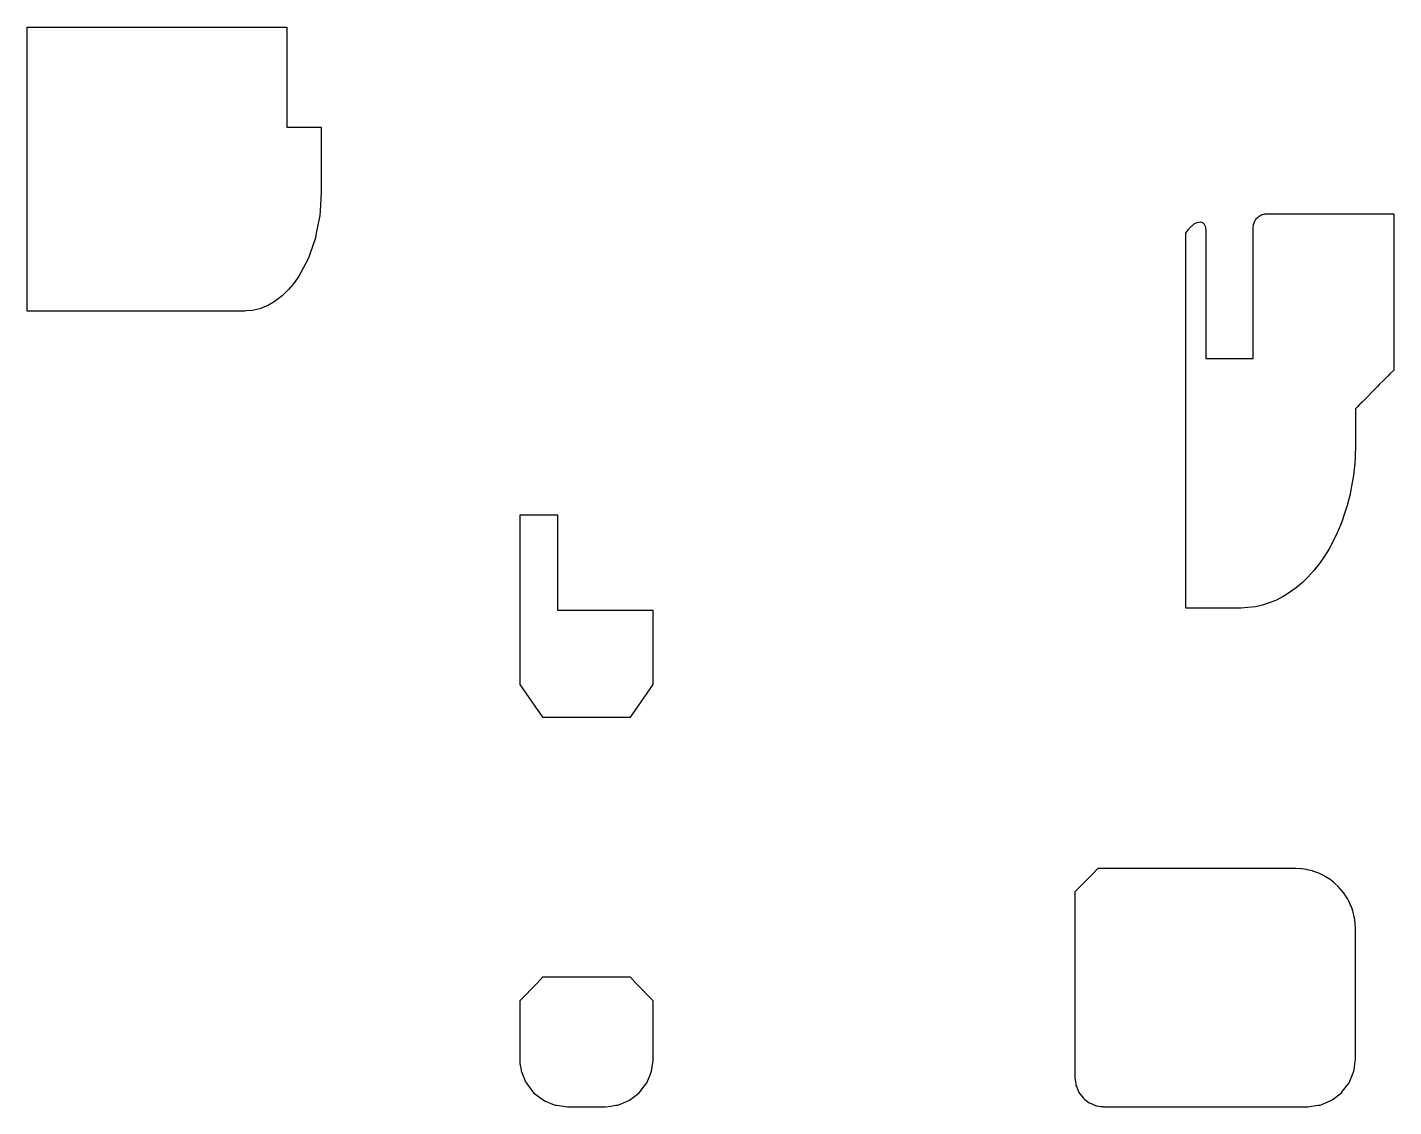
# Model space of a CAD drawing. Header units: metres. Extents: x 2.4 to 74, y -16 to 40.6.
import ezdxf

# ---------------------------------------------------------------- set-up
doc = ezdxf.new("R2010")
doc.units = ezdxf.units.M

msp = doc.modelspace()

# ---------------------------------------------------------------- linework, layer by layer
for p, q in [((2.4, 39.831), (2.4, 40.558)), ((2.4, 40.558), (14.896, 40.558)), ((14.896, 40.558), (16, 40.558)), ((16, 40.558), (16, 39.347)), ((2.4, 29.013), (2.4, 39.831)), ((16, 39.347), (16, 38.65)), ((16, 38.65), (16, 36.318)), ((16, 36.318), (16, 35.851)), ((16, 35.851), (16, 35.332)), ((16, 35.851), (16, 35.851)), ((16, 35.332), (17.525, 35.332)), ((17.525, 35.332), (17.8, 35.332)), ((17.8, 35.332), (17.8, 35.233)), ((17.8, 35.233), (17.8, 32.444)), ((17.8, 32.444), (17.8, 31.916)), ((17.8, 31.916), (17.738, 30.944)), ((17.738, 30.944), (17.723, 30.702)), ((17.723, 30.702), (17.541, 29.768)), ((63.292, 30.016), (63.41, 30.144)), ((63.41, 30.144), (63.43, 30.162)), ((63.43, 30.162), (63.451, 30.179)), ((63.451, 30.179), (63.553, 30.258)), ((63.553, 30.258), (63.623, 30.297)), ((63.623, 30.297), (63.707, 30.337)), ((63.707, 30.337), (63.785, 30.355)), ((63.785, 30.355), (63.852, 30.364)), ((63.852, 30.364), (63.925, 30.349)), ((63.925, 30.349), (63.978, 30.333)), ((63.978, 30.333), (64.035, 30.284)), ((64.035, 30.284), (64.075, 30.245)), ((64.075, 30.245), (64.109, 30.171)), ((64.109, 30.171), (64.135, 30.107)), ((64.135, 30.107), (64.145, 30.023)), ((66.64, 30.103), (66.646, 30.172)), ((66.64, 24.8), (66.64, 30.103)), ((66.646, 30.172), (66.654, 30.23)), ((66.654, 30.23), (66.687, 30.317)), ((66.687, 30.317), (66.72, 30.402)), ((66.72, 30.402), (66.763, 30.47)), ((66.763, 30.47), (66.797, 30.518)), ((66.797, 30.518), (66.848, 30.57)), ((66.848, 30.57), (66.893, 30.615)), ((66.893, 30.615), (66.956, 30.662)), ((66.956, 30.662), (66.999, 30.69)), ((66.999, 30.69), (67.035, 30.71)), ((67.035, 30.71), (67.074, 30.727)), ((67.074, 30.727), (67.111, 30.741)), ((67.111, 30.741), (67.151, 30.755)), ((67.151, 30.755), (67.193, 30.766)), ((67.193, 30.766), (67.236, 30.772)), ((67.236, 30.772), (67.261, 30.776)), ((67.261, 30.776), (67.311, 30.778)), ((67.311, 30.778), (68.317, 30.778)), ((68.317, 30.778), (74, 30.778)), ((74, 30.778), (74, 29.155)), ((17.496, 29.534), (17.2, 28.673)), ((17.541, 29.768), (17.496, 29.534)), ((63.112, 29.794), (63.113, 29.796)), ((63.112, 28.148), (63.112, 29.794)), ((63.113, 29.796), (63.119, 29.804)), ((63.119, 29.804), (63.126, 29.813)), ((63.126, 29.813), (63.268, 29.989)), ((63.268, 29.989), (63.292, 30.016)), ((64.145, 30.023), (64.156, 29.928)), ((64.156, 29.928), (64.156, 25.901)), ((2.4, 28.043), (2.4, 29.013)), ((17.2, 28.673), (17.126, 28.459)), ((74, 29.155), (74, 27.82)), ((2.4, 27.238), (2.4, 28.043)), ((17.126, 28.459), (16.728, 27.704)), ((63.113, 26.562), (63.112, 28.148)), ((2.4, 25.693), (2.4, 27.238)), ((16.628, 27.516), (16.396, 27.187)), ((16.728, 27.704), (16.628, 27.516)), ((74, 27.82), (74, 22.681)), ((16.022, 26.742), (15.753, 26.49)), ((16.085, 26.814), (16.022, 26.742)), ((16.338, 27.105), (16.085, 26.814)), ((16.396, 27.187), (16.338, 27.105)), ((63.113, 24.485), (63.113, 26.562)), ((14.58, 25.812), (14.27, 25.741)), ((14.656, 25.842), (14.58, 25.812)), ((14.961, 25.961), (14.656, 25.842)), ((15.035, 26.002), (14.961, 25.961)), ((15.331, 26.167), (15.035, 26.002)), ((15.402, 26.219), (15.331, 26.167)), ((15.686, 26.428), (15.402, 26.219)), ((15.753, 26.49), (15.686, 26.428)), ((64.156, 25.901), (64.156, 23.2)), ((4.677, 25.693), (2.4, 25.693)), ((13.8, 25.693), (4.677, 25.693)), ((13.878, 25.699), (13.8, 25.693)), ((14.192, 25.723), (13.878, 25.699)), ((14.27, 25.741), (14.192, 25.723)), ((63.111, 23.832), (63.113, 24.485)), ((66.64, 23.2), (66.64, 24.8)), ((63.112, 22.411), (63.111, 23.832)), ((64.156, 23.2), (64.448, 23.2)), ((64.448, 23.2), (66.64, 23.2)), ((63.1, 22.4), (63.106, 22.405)), ((63.1, 21.686), (63.1, 22.4)), ((63.106, 22.405), (63.112, 22.411)), ((73.686, 22.282), (73.533, 22.127)), ((73.805, 22.402), (73.686, 22.282)), ((74, 22.6), (73.805, 22.402)), ((74, 22.681), (74, 22.6)), ((63.1, 10.958), (63.1, 21.686)), ((73.155, 21.743), (72.342, 20.919)), ((73.262, 21.851), (73.155, 21.743)), ((73.449, 22.042), (73.262, 21.851)), ((73.533, 22.127), (73.449, 22.042)), ((72.228, 20.803), (72.114, 20.688)), ((72.341, 20.918), (72.228, 20.803)), ((72.342, 20.919), (72.341, 20.918)), ((72.114, 20.688), (72, 20.572)), ((72, 20.572), (72, 19.572)), ((72, 19.572), (72, 19.471)), ((72, 19.572), (72, 19.572)), ((72, 19.471), (72, 18.699)), ((72, 18.696), (71.977, 18.029)), ((72, 18.699), (72, 18.696)), ((71.977, 18.029), (71.957, 17.711)), ((71.957, 17.711), (71.89, 17.065)), ((71.89, 17.065), (71.779, 16.432)), ((71.716, 16.099), (71.566, 15.502)), ((71.779, 16.432), (71.716, 16.099)), ((71.449, 15.143), (71.265, 14.589)), ((71.566, 15.502), (71.449, 15.143)), ((29, 15), (28.2, 15)), ((28.2, 15), (28.2, 9.402)), ((30.2, 15), (29, 15)), ((30.2, 14.064), (30.2, 15)), ((71.265, 14.589), (71.044, 14.063)), ((30.2, 12.651), (30.2, 14.064)), ((70.871, 13.711), (70.625, 13.237)), ((71.044, 14.063), (70.871, 13.711)), ((70.625, 13.237), (70.347, 12.799)), ((30.2, 12.547), (30.2, 12.651)), ((30.2, 12.393), (30.2, 12.547)), ((30.2, 12.29), (30.2, 12.393)), ((30.2, 12.136), (30.2, 12.29)), ((70.116, 12.47), (69.822, 12.089)), ((70.347, 12.799), (70.116, 12.47)), ((30.2, 12.04), (30.2, 12.136)), ((30.2, 11.896), (30.2, 12.04)), ((30.2, 11.814), (30.2, 11.896)), ((30.2, 11.69), (30.2, 11.814)), ((30.2, 11.627), (30.2, 11.69)), ((30.2, 11.533), (30.2, 11.627)), ((30.2, 10.984), (30.2, 11.533)), ((69.216, 11.464), (68.888, 11.184)), ((69.503, 11.751), (69.216, 11.464)), ((69.822, 12.089), (69.503, 11.751)), ((30.2, 10), (30.2, 10.984)), ((63.1, 10.124), (63.1, 10.958)), ((68.544, 10.951), (68.204, 10.726)), ((68.888, 11.184), (68.544, 10.951)), ((64.489, 10.124), (63.1, 10.124)), ((66, 10.124), (64.489, 10.124)), ((66.355, 10.149), (66, 10.124)), ((66.765, 10.2), (66.355, 10.149)), ((67.12, 10.275), (66.765, 10.2)), ((67.468, 10.4), (67.12, 10.275)), ((67.858, 10.548), (67.468, 10.4)), ((68.204, 10.726), (67.858, 10.548)), ((28.2, 9.402), (28.2, 8.877)), ((32.328, 10), (30.2, 10)), ((35.2, 10), (32.328, 10)), ((35.2, 8.302), (35.2, 10)), ((28.2, 8.877), (28.2, 8.823)), ((28.2, 8.823), (28.2, 8.449)), ((28.2, 8.449), (28.2, 6.129)), ((35.2, 6.129), (35.2, 8.302)), ((28.2, 6.129), (28.999, 4.987)), ((34.401, 4.987), (35.2, 6.129)), ((35.2, 6.129), (35.2, 6.129)), ((28.999, 4.987), (29.4, 4.414)), ((29.4, 4.414), (31.22, 4.414)), ((31.22, 4.414), (34, 4.414)), ((34, 4.414), (34.401, 4.987)), ((58.5, -3.512), (58.22, -3.815)), ((66.763, -3.524), (58.5, -3.512)), ((68.876, -3.523), (66.763, -3.524)), ((69.138, -3.535), (68.876, -3.523)), ((69.157, -3.536), (69.138, -3.535)), ((69.177, -3.539), (69.157, -3.536)), ((69.446, -3.576), (69.177, -3.539)), ((69.471, -3.583), (69.446, -3.576)), ((58.22, -3.815), (57.3, -4.744)), ((69.738, -3.647), (69.471, -3.583)), ((69.772, -3.659), (69.738, -3.647)), ((70.03, -3.748), (69.772, -3.659)), ((70.076, -3.769), (70.03, -3.748)), ((70.316, -3.881), (70.076, -3.769)), ((70.375, -3.916), (70.316, -3.881)), ((70.592, -4.044), (70.375, -3.916)), ((70.665, -4.098), (70.592, -4.044)), ((70.852, -4.237), (70.665, -4.098)), ((70.937, -4.315), (70.852, -4.237)), ((57.3, -4.744), (57.3, -5.389)), ((71.092, -4.457), (70.937, -4.315)), ((71.186, -4.562), (71.092, -4.457)), ((71.308, -4.699), (71.186, -4.562)), ((71.406, -4.835), (71.308, -4.699)), ((71.497, -4.961), (71.406, -4.835)), ((71.592, -5.127), (71.497, -4.961)), ((57.3, -5.389), (57.3, -5.407)), ((57.3, -5.407), (57.3, -6.305)), ((71.656, -5.237), (71.592, -5.127)), ((71.743, -5.433), (71.656, -5.237)), ((71.784, -5.523), (71.743, -5.433)), ((71.858, -5.745), (71.784, -5.523)), ((57.3, -6.305), (57.3, -6.347)), ((57.3, -6.347), (57.3, -14.177)), ((71.881, -5.813), (71.858, -5.745)), ((71.938, -6.057), (71.881, -5.813)), ((71.949, -6.104), (71.938, -6.057)), ((71.984, -6.363), (71.949, -6.104)), ((71.949, -6.104), (71.949, -6.104)), ((71.988, -6.39), (71.984, -6.363)), ((71.989, -6.412), (71.988, -6.39)), ((72, -6.669), (71.989, -6.412)), ((72, -6.691), (72, -6.669)), ((72, -7.619), (72, -6.691)), ((72, -7.788), (72, -7.619)), ((72, -13.5), (72, -7.788)), ((29.4, -9.222), (29.12, -9.525)), ((30.104, -9.222), (29.4, -9.222)), ((34, -9.222), (30.104, -9.222)), ((34.28, -9.525), (34, -9.222)), ((29.12, -9.525), (28.2, -10.454)), ((35.2, -10.454), (34.28, -9.525)), ((28.2, -10.454), (28.2, -10.828)), ((35.2, -10.772), (35.2, -10.454)), ((28.2, -10.828), (28.2, -11.242)), ((28.2, -11.242), (28.2, -13.5)), ((35.2, -11.117), (35.2, -10.772)), ((35.2, -13.5), (35.2, -11.117)), ((28.2, -13.5), (28.207, -13.646)), ((35.195, -13.604), (35.2, -13.5)), ((71.927, -14.051), (72, -13.5)), ((28.207, -13.646), (28.212, -13.745)), ((28.212, -13.745), (28.271, -14.069)), ((28.271, -14.069), (28.278, -14.116)), ((28.278, -14.116), (28.305, -14.206)), ((28.305, -14.206), (28.508, -14.694)), ((35.036, -14.337), (35.115, -14.147)), ((35.115, -14.147), (35.148, -13.893)), ((35.148, -13.893), (35.195, -13.604)), ((35.195, -13.604), (35.195, -13.604)), ((57.3, -14.177), (57.3, -14.314)), ((57.3, -14.314), (57.3, -14.5)), ((71.702, -14.66), (71.915, -14.147)), ((71.915, -14.147), (71.927, -14.051)), ((28.508, -14.694), (28.551, -14.776)), ((28.551, -14.776), (28.875, -15.198)), ((34.468, -15.268), (34.74, -14.913)), ((34.74, -14.913), (34.865, -14.75)), ((34.865, -14.75), (35.036, -14.337)), ((57.3, -14.5), (57.32, -14.684)), ((57.32, -14.684), (57.337, -14.781)), ((57.337, -14.781), (57.351, -14.888)), ((57.351, -14.888), (57.389, -14.979)), ((57.389, -14.979), (57.501, -15.25)), ((71.327, -15.191), (71.665, -14.75)), ((71.665, -14.75), (71.702, -14.66)), ((28.875, -15.198), (28.932, -15.268)), ((28.932, -15.268), (28.998, -15.322)), ((28.998, -15.322), (29.426, -15.65)), ((29.426, -15.65), (29.499, -15.689)), ((29.499, -15.689), (30.001, -15.897)), ((33.347, -15.915), (33.76, -15.744)), ((33.76, -15.744), (33.95, -15.665)), ((33.95, -15.665), (34.305, -15.393)), ((34.305, -15.393), (34.468, -15.268)), ((57.501, -15.25), (57.561, -15.328)), ((57.561, -15.328), (57.739, -15.561)), ((57.739, -15.561), (57.817, -15.621)), ((57.817, -15.621), (58.05, -15.799)), ((70.237, -15.878), (70.75, -15.665)), ((70.75, -15.665), (70.827, -15.606)), ((70.827, -15.606), (71.268, -15.268)), ((71.268, -15.268), (71.327, -15.191)), ((30.001, -15.897), (30.078, -15.921)), ((30.078, -15.921), (30.152, -15.928)), ((30.152, -15.928), (30.489, -15.979)), ((30.489, -15.979), (30.7, -16)), ((30.7, -16), (31.731, -16)), ((31.731, -16), (32.7, -16)), ((32.7, -16), (32.979, -15.973)), ((32.979, -15.973), (33.245, -15.928)), ((33.245, -15.928), (33.347, -15.915)), ((58.05, -15.799), (58.141, -15.837)), ((58.141, -15.837), (58.412, -15.949)), ((58.412, -15.949), (58.445, -15.955)), ((58.445, -15.955), (58.65, -15.992)), ((58.65, -15.992), (58.677, -15.995)), ((58.677, -15.995), (58.704, -15.997)), ((58.704, -15.997), (58.738, -15.999)), ((58.738, -15.999), (58.765, -15.999)), ((58.765, -15.999), (58.8, -16)), ((58.8, -16), (65.287, -16)), ((65.287, -16), (69.5, -16)), ((69.5, -16), (70.051, -15.927)), ((70.051, -15.927), (70.147, -15.915)), ((70.147, -15.915), (70.237, -15.878))]:
    msp.add_line(p, q)

doc.saveas('drawing.dxf')
